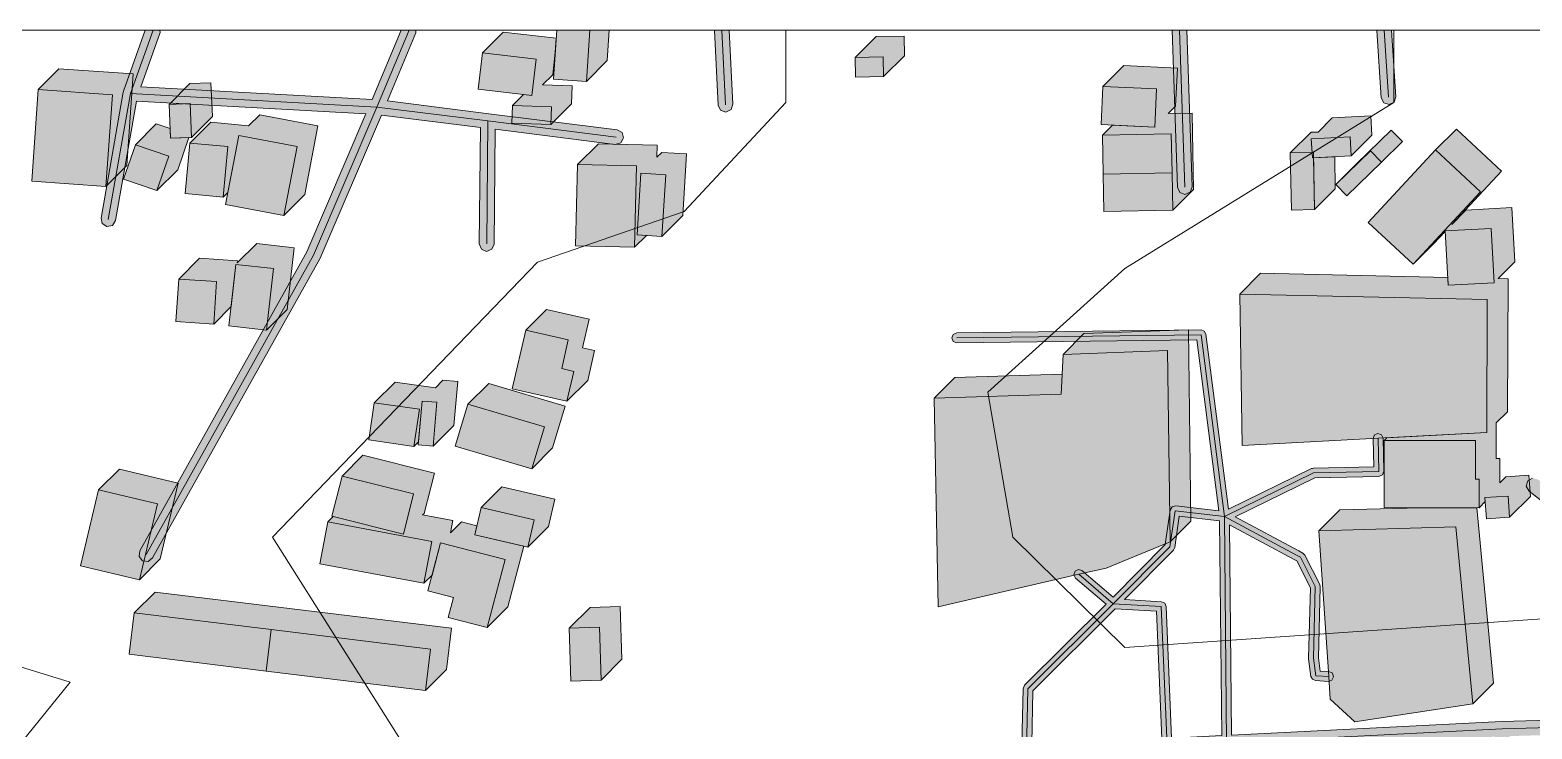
# Model space of a CAD drawing. Header units: metres. Extents: x 0 to 1017, y 0 to 414.
# Drawn here: x 270.7 to 576.8, y 271.2 to 413.8 of the extents above; entities that cross this region are included whole.
import ezdxf

# ---------------------------------------------------------------- set-up
doc = ezdxf.new("R2010")
doc.units = ezdxf.units.M
doc.header["$MEASUREMENT"] = 0
for name, color, linetype, lineweight, true_color in [('TPX_BUILDINGS', 7, 'CONTINUOUS', 0, 0x000000), ('TPX_BUILDINGS_HATCH', 7, 'CONTINUOUS', 0, 0xf0f0f0), ('TPX_BUILDINGS_SHADOWS_HATCH', 7, 'CONTINUOUS', 0, 0x000000), ('TPX_BUILDINGS_SHADOWS_OUTLINES', 7, 'CONTINUOUS', 0, 0x000000), ('TPX_FRAME_PROJECT', 7, 'CONTINUOUS', 0, 0x000000), ('TPX_RELIEF_CONTOUR_LINES', 7, 'CONTINUOUS', 0, 0x969696), ('TPX_ROADS_AXES', 7, 'CONTINUOUS', 0, 0x323232), ('TPX_ROADS_CONTOURS', 7, 'CONTINUOUS', 0, 0x646464), ('TPX_ROADS_HATCH', 7, 'CONTINUOUS', 0, 0xc8c8c8)]:
    doc.layers.add(name, color=color, linetype=linetype, lineweight=lineweight, true_color=true_color)

msp = doc.modelspace()

# ---------------------------------------------------------------- hatches: boundary and pattern name
at = {"layer": 'TPX_BUILDINGS_HATCH'}
for points in [[(378.04, 413.77), (377.38, 403.72), (384.09, 403.28), (384.78, 413.77), (378.04, 413.77)], [(362.87, 409.11), (362, 401.68), (372.97, 400.41), (373.83, 407.83), (362.87, 409.11)], [(444.59, 408.29), (438.87, 408.19), (438.94, 404.19), (444.66, 404.28), (444.59, 408.29)], [(272.33, 401.63), (271.02, 382.95), (286.15, 381.89), (287.46, 400.57), (272.33, 401.63)], [(489.36, 402.28), (488.97, 394.5), (499.91, 393.97), (500.29, 401.75), (489.36, 402.28)], [(303.31, 398.78), (299.02, 398.59), (299.3, 391.69), (303.61, 391.88), (303.31, 398.78)], [(369.03, 398.38), (368.9, 394.75), (376.81, 394.49), (376.94, 398.12), (369.03, 398.38)], [(313.26, 392.25), (310.55, 378.21), (322.42, 375.96), (325.13, 389.99), (313.26, 392.25)], [(503.27, 392.58), (489.25, 392.32), (489.4, 384.35), (503.43, 384.62), (503.27, 392.58)], [(539.72, 392.02), (531.81, 391.61), (532.03, 387.7), (539.93, 388.12), (539.72, 392.02)], [(292.16, 390.37), (289.75, 383.34), (296.56, 381.04), (298.97, 388.07), (292.16, 390.37)], [(303.25, 390.72), (302.27, 380.41), (310.05, 379.67), (311.03, 389.99), (303.25, 390.72)], [(532.24, 388.79), (527.54, 388.7), (527.77, 377.05), (532.45, 377.14), (532.24, 388.79)], [(543.87, 389.13), (536.81, 382.26), (539.08, 379.92), (546.14, 386.79), (543.87, 389.13)], [(557.15, 389.31), (543.38, 374.53), (552.56, 366), (566.32, 380.77), (557.15, 389.31)], [(382.26, 386.33), (381.86, 369.74), (393.86, 369.45), (394.28, 386.04), (382.26, 386.33)], [(395.18, 384.58), (394.4, 372), (399.47, 371.69), (400.24, 384.27), (395.18, 384.58)], [(503.43, 384.62), (489.4, 384.35), (489.55, 376.73), (503.57, 377), (503.43, 384.62)], [(568.46, 373.32), (559.09, 372.8), (559.71, 361.72), (569.08, 362.24), (568.46, 373.32)], [(312.64, 365.98), (311.2, 353.44), (318.86, 352.56), (320.3, 365.1), (312.64, 365.98)], [(300.99, 362.98), (300.4, 354.34), (308.12, 353.81), (308.71, 362.46), (300.99, 362.98)], [(567.68, 358.78), (517.24, 359.91), (517.73, 329.04), (545.43, 330.51), (567.57, 331.69), (567.68, 358.78)], [(371.72, 352.54), (368.98, 340.62), (380.12, 338.07), (381.51, 344.15), (379.05, 344.71), (380.38, 350.55), (371.72, 352.54)], [(480.83, 339.49), (454.92, 338.68), (455.78, 296.14), (484.43, 302.76), (489.99, 304.03), (503.03, 309.35), (502.54, 348.38), (481.23, 347.61), (480.83, 339.49)], [(340.85, 337.74), (339.74, 330.18), (348.92, 328.86), (350.03, 336.43), (340.85, 337.74)], [(350.59, 338.1), (349.79, 329.15), (352.83, 328.89), (353.62, 337.84), (350.59, 338.1)], [(359.93, 337.47), (357.36, 328.92), (372.95, 324.3), (375.51, 332.84), (359.93, 337.47)], [(546.68, 330.06), (546.66, 316.36), (566.01, 316.33), (566.02, 322.16), (565.26, 322.16), (565.28, 330.02), (546.68, 330.06)], [(334.27, 322.81), (332.18, 314.61), (346.77, 310.95), (348.86, 319.15), (334.27, 322.81)], [(284.65, 319.96), (280.97, 304.52), (292.99, 301.66), (296.66, 317.11), (284.65, 319.96)], [(571.93, 318.71), (567.21, 318.4), (567.5, 314.08), (572.22, 314.4), (571.93, 318.71)], [(362.63, 316.38), (361.32, 310.82), (372.12, 308.28), (373.43, 313.85), (362.63, 316.38)], [(331.39, 313.47), (329.75, 304.92), (350.96, 300.93), (352.6, 309.48), (331.39, 313.47)], [(561.25, 312.42), (533.38, 311.66), (535.36, 281.91), (535.66, 277.29), (540.68, 272.67), (564.71, 276.32), (561.25, 312.42)], [(354.37, 309.21), (351.77, 299.41), (356.97, 298.05), (355.88, 293.97), (363.82, 291.89), (367.5, 305.75), (354.37, 309.21)], [(291.93, 294.91), (290.89, 286.46), (318.83, 283.03), (319.86, 291.48), (291.93, 294.91)], [(319.86, 291.48), (318.83, 283.03), (351.28, 279.07), (352.32, 287.52), (319.86, 291.48)], [(386.73, 291.95), (380.58, 291.75), (380.92, 280.98), (387.08, 281.17), (386.73, 291.95)]]:
    msp.add_hatch(color=256, dxfattribs=at).paths.add_polyline_path(points)
at = {"layer": 'TPX_BUILDINGS_SHADOWS_HATCH'}
for points in [[(367.12, 413.35), (362.87, 409.11), (373.83, 407.83), (372.97, 400.41), (371.26, 400.61), (369.03, 398.38), (376.94, 398.12), (376.81, 394.49), (381.05, 398.73), (381.18, 402.36), (375.12, 402.56), (377.21, 404.66), (377.74, 409.28), (377.93, 412.09), (367.12, 413.35)], [(384.78, 413.77), (384.09, 403.28), (388.33, 407.53), (388.74, 413.77), (384.78, 413.77)], [(443.12, 412.43), (438.87, 408.19), (444.59, 408.29), (444.66, 404.28), (448.9, 408.53), (448.83, 412.53), (443.12, 412.43)], [(276.57, 405.87), (272.33, 401.63), (287.46, 400.57), (286.15, 381.89), (290.39, 386.14), (291.7, 404.81), (276.57, 405.87)], [(491.32, 394.39), (489.25, 392.32), (503.27, 392.58), (503.43, 384.62), (503.57, 377), (507.81, 381.24), (507.68, 388.86), (507.52, 396.83), (502.67, 396.73), (504.15, 398.21), (504.54, 405.99), (493.6, 406.53), (489.36, 402.28), (500.29, 401.75), (499.91, 393.97), (491.32, 394.39)], [(303.26, 402.84), (299.02, 398.59), (303.31, 398.78), (303.61, 391.88), (307.85, 396.12), (307.55, 403.02), (303.26, 402.84)], [(307.5, 394.97), (303.25, 390.72), (311.03, 389.99), (310.05, 379.67), (311.02, 380.64), (313.26, 392.25), (325.13, 389.99), (322.42, 375.96), (326.66, 380.2), (329.37, 394.23), (317.5, 396.49), (315.24, 394.23), (307.5, 394.97)], [(531.78, 392.94), (527.54, 388.7), (531.97, 388.78), (531.81, 391.61), (539.72, 392.02), (539.93, 388.12), (544.17, 392.36), (543.96, 396.27), (536.06, 395.85), (533.18, 392.97), (531.78, 392.94)], [(296.4, 394.62), (292.16, 390.37), (298.97, 388.07), (296.56, 381.04), (300.8, 385.29), (303.06, 391.85), (299.3, 391.69), (299.22, 393.67), (296.4, 394.62)], [(521.48, 364.16), (517.24, 359.91), (567.68, 358.78), (567.57, 331.69), (547.23, 330.61), (546.68, 330.06), (565.28, 330.02), (565.26, 322.16), (566.02, 322.16), (566.01, 316.33), (567.26, 317.59), (567.21, 318.4), (571.93, 318.71), (572.22, 314.4), (576.46, 318.64), (576.17, 322.96), (571.45, 322.64), (570.25, 321.44), (570.26, 326.4), (569.5, 326.4), (569.52, 333.63), (571.81, 335.93), (571.92, 363.02), (569.91, 363.07), (573.32, 366.48), (572.7, 377.57), (563.34, 377.04), (560.43, 374.13), (570.57, 385.01), (561.39, 393.56), (557.15, 389.31), (566.32, 380.77), (552.56, 366), (556.8, 370.24), (559.1, 372.71), (559.09, 372.8), (568.46, 373.32), (569.08, 362.24), (559.71, 361.72), (559.62, 363.3), (521.48, 364.16)], [(541.05, 386.5), (536.81, 382.26), (543.87, 389.13), (546.14, 386.79), (550.38, 391.03), (548.11, 393.37), (541.05, 386.5)], [(386.51, 390.58), (382.26, 386.33), (394.28, 386.04), (393.86, 369.45), (396.3, 371.88), (394.4, 372), (395.18, 384.58), (400.24, 384.27), (399.47, 371.69), (403.71, 375.93), (404.48, 388.51), (399.42, 388.82), (398.46, 387.87), (398.52, 390.28), (386.51, 390.58)], [(536.58, 387.94), (532.26, 387.71), (532.45, 377.14), (536.7, 381.38), (536.58, 387.94)], [(305.23, 367.23), (300.99, 362.98), (308.71, 362.46), (308.12, 353.81), (311.65, 357.35), (312.64, 365.98), (320.3, 365.1), (318.86, 352.56), (323.11, 356.8), (324.54, 369.34), (316.88, 370.22), (312.92, 366.26), (312.95, 366.7), (305.23, 367.23)], [(375.97, 356.79), (371.72, 352.54), (380.38, 350.55), (379.05, 344.71), (381.51, 344.15), (380.12, 338.07), (384.36, 342.31), (385.75, 348.4), (383.29, 348.96), (384.63, 354.8), (375.97, 356.79)], [(485.47, 351.85), (481.23, 347.61), (502.54, 348.38), (503.03, 309.35), (507.27, 313.59), (506.79, 352.62), (485.47, 351.85)], [(459.16, 342.92), (454.92, 338.68), (480.83, 339.49), (481.03, 343.6), (459.16, 342.92)], [(345.09, 341.98), (340.85, 337.74), (350.03, 336.43), (348.92, 328.86), (349.85, 329.79), (350.59, 338.1), (353.62, 337.84), (352.83, 328.89), (357.07, 333.13), (357.86, 342.09), (354.83, 342.34), (353.29, 340.81), (345.09, 341.98)], [(364.17, 341.71), (359.93, 337.47), (375.51, 332.84), (372.95, 324.3), (377.19, 328.54), (379.76, 337.08), (364.17, 341.71)], [(332.46, 314.54), (331.39, 313.47), (352.6, 309.48), (350.96, 300.93), (352.61, 302.58), (354.37, 309.21), (367.5, 305.75), (363.82, 291.89), (368.06, 296.13), (371.34, 308.47), (361.32, 310.82), (361.75, 312.62), (358.61, 313.45), (356.35, 311.19), (356.84, 313.73), (350.7, 314.88), (351.01, 315.19), (353.1, 323.39), (338.52, 327.05), (334.27, 322.81), (348.86, 319.15), (346.77, 310.95), (332.46, 314.54)], [(288.89, 324.2), (284.65, 319.96), (296.66, 317.11), (292.99, 301.66), (297.23, 305.9), (300.9, 321.35), (288.89, 324.2)], [(366.87, 320.63), (362.63, 316.38), (373.43, 313.85), (372.12, 308.28), (376.36, 312.52), (377.67, 318.1), (366.87, 320.63)], [(537.63, 315.9), (533.38, 311.66), (561.25, 312.42), (564.71, 276.32), (568.95, 280.56), (565.52, 316.33), (554.05, 316.35), (537.63, 315.9)], [(296.17, 299.15), (291.93, 294.91), (319.86, 291.48), (352.32, 287.52), (351.28, 279.07), (355.53, 283.31), (356.57, 291.76), (324.1, 295.72), (296.17, 299.15)], [(384.82, 295.99), (380.58, 291.75), (386.73, 291.95), (387.08, 281.17), (391.32, 285.42), (390.98, 296.19), (384.82, 295.99)]]:
    msp.add_hatch(color=256, dxfattribs=at).paths.add_polyline_path(points)
at = {"layer": 'TPX_ROADS_HATCH'}
h = msp.add_hatch(color=256, dxfattribs=at)
h.paths.add_polyline_path([(0, 283.28), (0, 262.5), (47.21, 250.05), (48.35, 250.21), (49.04, 251.12), (48.89, 252.26), (47.97, 252.96), (1.47, 265.22), (1.83, 265.27), (3.4, 267.44), (12.81, 306.68), (28.25, 371.88), (77.99, 361.31), (78.03, 361.31), (117.06, 354.19), (120, 333.17), (120.43, 332.31), (123.96, 328.83), (124.66, 328.45), (141.12, 324.48), (141.18, 324.47), (167.02, 319.39), (167.1, 319.38), (187.65, 316.59), (187.75, 316.61), (187.83, 316.57), (214.07, 316.17), (221.92, 306.98), (261.5, 260.74), (256.26, 237.75), (256.23, 237.44), (255.02, 163.17), (245.63, 164.21), (247.83, 167.08), (247.91, 167.19), (249.94, 170.41), (250.09, 170.72), (251.82, 175.68), (251.9, 176.05), (252.44, 182.76), (252.44, 182.84), (252.68, 191.29), (252.68, 191.42), (251.37, 213.55), (250.86, 214.58), (249.78, 214.96), (248.75, 214.46), (248.37, 213.37), (249.68, 191.31), (249.44, 182.96), (248.92, 176.48), (247.32, 171.87), (245.41, 168.85), (241.64, 163.92), (241.33, 162.93), (241.73, 161.98), (242.66, 161.52), (254.97, 160.15), (253.23, 53.08), (236.38, 0.46), (236.42, 0), (239.38, 0), (256.15, 52.37), (256.22, 52.8), (257.99, 161.47), (259.22, 237.24), (263.93, 257.9), (266.71, 254.65), (267.93, 254.13), (272.3, 254.36), (286.44, 229.38), (282.75, 211.11), (282.74, 210.99), (280.92, 185.57), (277.92, 143.39), (275.41, 111.47), (275.65, 110.75), (276.33, 110.4), (277.06, 110.64), (277.4, 111.32), (279.91, 143.25), (282.92, 185.43), (284.73, 210.78), (288.26, 228.28), (341.22, 212.7), (340.75, 121.12), (341.18, 120.06), (342.24, 119.62), (343.3, 120.05), (343.75, 121.11), (344.22, 211.82), (355.61, 208.46), (358.6, 193.22), (361.35, 179.2), (361.9, 142.14), (362.2, 141.44), (362.91, 141.16), (363.61, 141.46), (363.9, 142.17), (363.35, 179.32), (363.33, 179.5), (360.79, 192.47), (410.63, 194.54), (410.6, 189.38), (410.7, 189.13), (410.74, 188.87), (415.41, 180.89), (415.81, 180.5), (416.36, 180.4), (423.98, 181.11), (426.53, 137.74), (426.85, 137.07), (427.54, 136.8), (452.42, 137.02), (454.72, 126.8), (455.16, 126.17), (455.92, 126.04), (456.54, 126.48), (456.67, 127.24), (454.46, 137.09), (475.88, 138.15), (476.16, 132.2), (478.11, 90.46), (480.08, 48.48), (472.5, 48.19), (472.5, 48.21), (471.44, 48.65), (470.38, 48.22), (470.33, 48.11), (436.21, 46.78), (435.51, 46.46), (435.25, 45.75), (435.57, 45.05), (436.29, 44.79), (469.93, 46.09), (469.8, 0), (469.8, 0), (472.8, 0), (472.93, 46.21), (481.18, 46.53), (518.72, 48.61), (518.88, 46.65), (519.24, 45.97), (519.97, 45.74), (520.64, 46.09), (520.88, 46.82), (520.72, 48.72), (561.65, 51), (561.7, 42.78), (561.7, 42.7), (564.18, 3.49), (502.98, 1.5), (501.94, 1.03), (501.55, 0), (549.24, 0), (565.82, 0.54), (566.88, 1.03), (567.27, 2.13), (564.7, 42.84), (564.2, 120.7), (567.78, 133.45), (575.73, 161.74), (575.79, 162.2), (575.56, 169.14), (574.58, 198.72), (572.25, 269.76), (619.65, 271.14), (619.69, 271.14), (689.15, 275.34), (729.39, 240.84), (734.04, 212.91), (738.31, 187.22), (732.8, 171.7), (723.83, 146.36), (723.75, 145.98), (720.51, 107.42), (720.55, 106.93), (729.24, 71.75), (648.25, 23.46), (636.95, 17.24), (624.07, 10.13), (622.05, 17.29), (622.02, 17.38), (601.23, 77.58), (600.47, 78.44), (599.32, 78.51), (598.46, 77.75), (598.39, 76.6), (619.17, 16.44), (621.37, 8.64), (617.96, 6.76), (604.73, 1.63), (603.76, 0.71), (603.74, 0), (610.2, 0), (619.33, 3.54), (619.55, 3.64), (624.06, 6.12), (637.14, 13.34), (642.59, 0), (645.59, 0), (645.6, 0.57), (639.79, 14.8), (649.96, 20.41), (650.01, 20.44), (731.82, 69.21), (810.12, 101.77), (852.03, 111.95), (884.74, 116.25), (942.42, 115.09), (942.64, 115.1), (1001.61, 121.55), (1001.84, 121.59), (1017.49, 125.53), (1017.49, 128.97), (1017.06, 129.03), (1001.11, 125.01), (942.37, 118.59), (884.68, 119.75), (884.41, 119.74), (851.48, 115.41), (851.29, 115.38), (810.44, 105.45), (788, 167.82), (784.95, 188.61), (782.47, 209.56), (782.44, 209.73), (780.63, 217.29), (780.23, 218), (779.05, 219.17), (777.83, 219.59), (771.96, 218.97), (756.72, 217.12), (736.76, 214.81), (732.26, 241.87), (731.76, 242.76), (692.34, 276.56), (773.6, 318.39), (802.46, 333.23), (892.47, 375.43), (915.12, 261.43), (915.81, 246.4), (916.29, 245.36), (917.37, 244.97), (918.41, 245.45), (918.8, 246.53), (918.11, 261.67), (918.09, 261.9), (895.27, 376.74), (909.73, 383.52), (909.98, 383.67), (949.59, 412.56), (950.19, 413.54), (950.14, 413.77), (946.16, 413.77), (908.32, 386.18), (894.92, 379.89), (892.6, 413.77), (889.64, 413.77), (889.6, 413.67), (892, 378.52), (801.16, 335.94), (801.11, 335.91), (773.96, 321.94), (773.57, 323.71), (773.38, 324.18), (770.97, 328.05), (770.07, 328.71), (766.78, 329.54), (766.07, 329.55), (760.41, 328.2), (760.21, 328.14), (742.73, 321.29), (742.63, 321.24), (729.14, 314.74), (720.5, 311.66), (716.16, 311.04), (706.16, 311.05), (706.11, 311.05), (676.15, 310), (646.47, 308.69), (619.62, 308.24), (605.41, 308.84), (596.22, 310), (584.6, 317.01), (578.03, 322.09), (576.92, 322.39), (575.92, 321.82), (575.62, 320.72), (576.19, 319.72), (582.83, 314.58), (582.97, 314.49), (594.95, 307.26), (595.53, 307.06), (605.1, 305.86), (605.22, 305.85), (619.54, 305.24), (619.62, 305.24), (646.54, 305.69), (646.58, 305.7), (676.26, 307.01), (706.19, 308.05), (716.26, 308.04), (716.48, 308.05), (721.07, 308.71), (721.36, 308.79), (730.22, 311.94), (730.37, 312), (743.88, 318.52), (761.21, 325.31), (766.4, 326.54), (768.74, 325.95), (770.7, 322.81), (771.2, 320.52), (689.26, 278.35), (619.53, 274.13), (570.65, 272.71), (570.62, 272.71), (515.55, 269.98), (515.14, 312.87), (528.32, 305.78), (528.85, 305.5), (531.62, 300.02), (531.26, 285.67), (531.27, 285.51), (531.74, 281.95), (532.05, 281.35), (532.67, 281.09), (535.29, 280.91), (536.02, 281.16), (536.36, 281.85), (536.11, 282.57), (535.42, 282.91), (533.62, 283.03), (533.26, 285.7), (533.63, 300.22), (533.52, 300.7), (530.49, 306.68), (530.08, 307.1), (529.27, 307.54), (516.31, 314.51), (532.53, 322.44), (545.61, 322.71), (546.32, 323.02), (546.59, 323.73), (546.43, 330.54), (546.12, 331.24), (545.4, 331.51), (544.7, 331.2), (544.43, 330.49), (544.57, 324.69), (532.27, 324.44), (532.07, 324.35), (531.85, 324.33), (514.94, 316.07), (510.35, 351.74), (510.01, 352.37), (509.34, 352.61), (459.54, 351.99), (458.83, 351.69), (458.55, 350.98), (458.85, 350.27), (459.56, 349.99), (508.48, 350.6), (512.97, 315.7), (504.18, 316.7), (503.46, 316.5), (503.08, 315.85), (502.05, 308.86), (491.4, 298.09), (485.08, 303.52), (484.35, 303.76), (483.67, 303.41), (483.43, 302.68), (483.78, 302), (489.98, 296.67), (473.36, 280.12), (473.06, 279.43), (472.83, 268.17), (422.06, 265.81), (422.04, 265.8), (380.52, 263.26), (353.56, 261.79), (352.41, 261.73), (273.55, 257.44), (270.13, 265.33), (269.89, 265.71), (265.56, 270.74), (229.55, 312.52), (202.4, 344.03), (201.89, 344.41), (187.92, 350.91), (187.61, 351.01), (31.09, 384.8), (37.24, 413.03), (37.1, 413.77), (30.23, 413.77), (23.93, 384.81), (21.76, 374.84), (6, 308.29), (0, 283.28)])
h.paths.add_polyline_path([(28.91, 374.8), (30.45, 381.87), (186.81, 348.12), (200.34, 341.83), (226.17, 311.85), (223.33, 309.95), (215.91, 318.64), (198.07, 339.48), (197.53, 339.88), (186.95, 344.47), (186.62, 344.57), (118.67, 356.95), (78.59, 364.25), (28.91, 374.8)], flags=16)
h.paths.add_polyline_path([(120.17, 353.63), (185.91, 341.65), (196.02, 337.26), (211.46, 319.21), (187.97, 319.57), (167.55, 322.34), (141.79, 327.4), (125.77, 331.26), (122.9, 334.09), (120.17, 353.63)], flags=16)
h.paths.add_polyline_path([(225.3, 307.65), (228.15, 309.56), (262.84, 269.3), (262.13, 264.61), (225.3, 307.65)], flags=16)
h.paths.add_polyline_path([(264.71, 261.6), (265.42, 266.3), (267.47, 263.92), (270.35, 257.27), (268.51, 257.17), (264.71, 261.6)], flags=16)
h.paths.add_polyline_path([(274.53, 254.49), (351.05, 258.65), (351.09, 257.72), (351.23, 252.36), (351.15, 251.31), (350.08, 250.64), (346.71, 249.71), (342.38, 249.82), (342.32, 249.82), (314.46, 249.38), (297.75, 249.1), (296.7, 248.65), (296.27, 247.58), (296.73, 246.53), (297.8, 246.1), (313.01, 246.35), (313.23, 232.69), (313.69, 231.63), (314.75, 231.21), (315.81, 231.67), (316.23, 232.74), (316.01, 246.4), (340.94, 246.8), (341.12, 244.26), (319.32, 243.99), (318.26, 243.54), (317.83, 242.47), (318.29, 241.41), (319.35, 240.99), (341.29, 241.27), (341.38, 239.16), (319.51, 238.61), (318.46, 238.15), (318.05, 237.08), (318.51, 236.03), (319.58, 235.61), (341.53, 236.16), (342.01, 227.56), (342.51, 226.52), (343.59, 226.14), (344.62, 226.64), (345, 227.73), (344.53, 236.27), (361.24, 237.05), (362.28, 237.53), (362.67, 238.61), (362.18, 239.65), (361.1, 240.04), (344.38, 239.26), (344.29, 241.35), (361.84, 242.06), (362.88, 242.54), (363.28, 243.62), (362.8, 244.66), (361.72, 245.06), (344.12, 244.34), (343.95, 246.78), (346.86, 246.71), (347.29, 246.76), (351.09, 247.81), (351.48, 247.98), (353.01, 248.93), (364.91, 248.62), (365.99, 249.03), (366.45, 250.08), (366.04, 251.15), (364.99, 251.62), (354.2, 251.9), (354.22, 252.23), (354.23, 252.37), (354.09, 257.81), (354.05, 258.81), (379.53, 260.2), (378.41, 237.73), (378.57, 237.14), (386.63, 224.6), (387.16, 224.19), (403.2, 218.86), (403.67, 218.82), (410.96, 219.96), (410.64, 196.54), (360.4, 194.45), (357.45, 209.44), (357.21, 209.92), (356.75, 210.21), (343.94, 213.98), (343.79, 214.35), (342.73, 214.8), (342.08, 214.53), (288.16, 230.39), (274.53, 254.49)], flags=16)
h.paths.add_polyline_path([(380.43, 237.95), (381.36, 256.68), (386.14, 246.59), (386.69, 245.97), (387.49, 245.73), (402.99, 245.67), (403.41, 245.73), (419.3, 250.32), (420.34, 251.39), (422.11, 258.23), (424.76, 241.97), (424.45, 241.58), (424.59, 240.44), (425.06, 240.07), (426.37, 232.04), (411.6, 222.08), (403.6, 220.84), (388.12, 225.98), (380.43, 237.95)], flags=16)
h.paths.add_polyline_path([(382.92, 260.4), (420.16, 262.68), (417.65, 252.97), (402.79, 248.67), (388.44, 248.73), (382.92, 260.4)], flags=16)
h.paths.add_polyline_path([(412.61, 189.64), (412.63, 195.57), (412.97, 220.59), (428.02, 230.74), (428.37, 231.17), (428.44, 231.73), (427.08, 240.12), (431.6, 242.64), (432.84, 243.33), (446.01, 246.82), (456.41, 247.61), (473.26, 247.18), (474.46, 196.63), (474.75, 184.54), (442.76, 184.88), (442.65, 184.87), (424.82, 183.2), (416.81, 182.45), (412.61, 189.64)], flags=16)
h.paths.add_polyline_path([(423.38, 262.86), (472.84, 265.16), (473.19, 250.18), (456.41, 250.61), (456.26, 250.6), (445.65, 249.8), (445.38, 249.76), (431.89, 246.19), (431.54, 246.05), (430.13, 245.26), (426.57, 243.27), (423.38, 262.86)], flags=16)
h.paths.add_polyline_path([(425.97, 181.3), (441.64, 182.77), (441.09, 176.85), (441.32, 176.12), (442, 175.76), (442.73, 175.99), (443.09, 176.67), (443.66, 182.87), (474.8, 182.54), (475.2, 165.44), (475.81, 140.15), (453.19, 139.03), (428.47, 138.81), (425.97, 181.3)], flags=16)
h.paths.add_polyline_path([(474.84, 268.25), (475.05, 278.99), (491.84, 295.7), (500.26, 295.23), (501.35, 269.29), (474.84, 268.25)], flags=16)
h.paths.add_polyline_path([(474.84, 265.25), (501.41, 266.29), (501.38, 241.78), (501.67, 241.08), (502.38, 240.78), (503.09, 241.07), (503.38, 241.78), (503.41, 266.37), (513.62, 266.88), (514.34, 247.63), (514.45, 247.22), (519.34, 237.33), (510.34, 230.07), (509.97, 229.4), (510.19, 228.66), (510.86, 228.3), (511.6, 228.51), (520.59, 235.77), (530.58, 227.74), (530.6, 227.72), (537.87, 222.16), (547.86, 210.31), (548.89, 198.65), (476.44, 197.67), (475.25, 247.57), (475.26, 247.57), (475.73, 248.62), (475.31, 249.69), (475.2, 249.74), (474.84, 265.25)], flags=16)
h.paths.add_polyline_path([(476.48, 195.67), (550, 196.66), (550.03, 196.66), (571.61, 197.61), (572.53, 170.03), (530.29, 168.2), (519.62, 167.79), (477.17, 166.49), (476.78, 183.55), (476.48, 195.67)], flags=16)
h.paths.add_polyline_path([(477.22, 164.49), (519.68, 165.8), (530.37, 166.2), (572.59, 168.03), (572.78, 162.33), (565.06, 134.83), (478.11, 133.26), (477.83, 139.24), (477.22, 164.49)], flags=16)
h.paths.add_polyline_path([(478.2, 131.26), (513.57, 131.9), (514.01, 106.5), (514.32, 105.79), (515.03, 105.51), (515.73, 105.82), (516.01, 106.53), (515.57, 131.94), (564.49, 132.82), (561.25, 121.31), (561.2, 120.9), (561.37, 93.33), (542.61, 92.91), (542.03, 94.8), (541.54, 95.39), (540.78, 95.46), (540.19, 94.97), (540.12, 94.21), (540.53, 92.87), (519.33, 92.4), (513.95, 92.28), (513.91, 92.62), (513.54, 93.29), (512.8, 93.5), (512.13, 93.13), (511.92, 92.39), (511.94, 92.23), (480.06, 91.53), (478.2, 131.26)], flags=16)
h.paths.add_polyline_path([(480.16, 89.53), (513.08, 90.26), (518.33, 90.37), (518.14, 82.11), (518.41, 81.4), (519.11, 81.09), (519.83, 81.37), (520.14, 82.07), (520.33, 90.42), (541.9, 90.9), (561.39, 91.33), (561.64, 53), (519.58, 50.66), (482.08, 48.58), (480.16, 89.53)], flags=16)
h.paths.add_polyline_path([(493.72, 297.59), (503.7, 307.69), (503.98, 308.24), (504.91, 314.6), (513.13, 313.66), (513.55, 269.88), (503.34, 269.37), (502.22, 296.22), (501.93, 296.88), (501.28, 297.17), (493.72, 297.59)], flags=16)
h.paths.add_polyline_path([(515.62, 266.97), (569.25, 269.64), (571.55, 199.61), (550.9, 198.7), (549.83, 210.81), (549.59, 211.36), (539.32, 223.53), (539.17, 223.68), (531.83, 229.3), (521.39, 237.7), (516.33, 247.91), (515.62, 266.97)], flags=16)
h.paths.add_polyline_path([(723.52, 107.41), (726.72, 145.54), (735.22, 169.55), (772.28, 164.71), (772.6, 164.71), (785.51, 165.86), (807.59, 104.51), (732.01, 73.07), (723.52, 107.41)], flags=16)
h.paths.add_polyline_path([(736.25, 172.44), (741.27, 186.58), (741.33, 187.33), (737.26, 211.85), (757.07, 214.14), (772.31, 215.99), (777.44, 216.53), (777.81, 216.17), (779.5, 209.12), (781.98, 188.23), (781.98, 188.19), (784.82, 168.81), (772.5, 167.71), (736.25, 172.44)], flags=16)
for points in [[(289.67, 401.08), (285.15, 375.42), (285.4, 374.3), (286.37, 373.68), (287.49, 373.93), (288.1, 374.9), (292.4, 399.25), (339.14, 396.69), (327.11, 368.51), (293.03, 307.56), (292.9, 306.42), (293.61, 305.52), (294.75, 305.38), (295.65, 306.09), (329.77, 367.12), (329.84, 367.26), (342.3, 396.44), (362.46, 393.9), (362.25, 370.14), (362.68, 369.08), (363.74, 368.63), (364.8, 369.06), (365.25, 370.11), (365.45, 393.52), (389.97, 390.45), (391.07, 390.75), (391.64, 391.75), (391.34, 392.86), (390.34, 393.43), (364.16, 396.71), (343.51, 399.31), (349.32, 413.19), (349.32, 413.77), (346.31, 413.77), (340.39, 399.63), (293.24, 402.21), (297.19, 413.27), (297.16, 413.77), (294.18, 413.77), (289.74, 401.33), (289.75, 401.2), (289.67, 401.08)], [(410.22, 413.77), (410.2, 413.7), (410.94, 398.47), (411.43, 397.43), (412.51, 397.05), (413.55, 397.54), (413.93, 398.62), (413.2, 413.77), (410.22, 413.77)], [(503.5, 413.77), (503.48, 413.72), (504.52, 381.7), (505, 380.65), (506.07, 380.25), (507.12, 380.72), (507.52, 381.8), (506.48, 413.77), (503.5, 413.77)], [(545.21, 413.77), (545.18, 413.68), (546.06, 399.97), (546.57, 398.93), (547.65, 398.56), (548.68, 399.07), (549.05, 400.16), (548.18, 413.77), (545.21, 413.77)]]:
    msp.add_hatch(color=256, dxfattribs=at).paths.add_polyline_path(points)

# ---------------------------------------------------------------- linework, layer by layer
at = {"layer": 'TPX_BUILDINGS', "elevation": 0.04}
for points in [[(378.04, 413.77), (377.38, 403.72), (384.09, 403.28), (384.78, 413.77)], [(362.87, 409.11), (362, 401.68), (372.97, 400.41), (373.83, 407.83)], [(444.59, 408.29), (438.87, 408.19), (438.94, 404.19), (444.66, 404.28)], [(272.33, 401.63), (271.02, 382.95), (286.15, 381.89), (287.46, 400.57)], [(489.36, 402.28), (488.97, 394.5), (499.91, 393.97), (500.29, 401.75)], [(303.31, 398.78), (299.02, 398.59), (299.3, 391.69), (303.61, 391.88)], [(369.03, 398.38), (368.9, 394.75), (376.81, 394.49), (376.94, 398.12)], [(313.26, 392.25), (310.55, 378.21), (322.42, 375.96), (325.13, 389.99)], [(503.27, 392.58), (489.25, 392.32), (489.4, 384.35), (503.43, 384.62)], [(539.72, 392.02), (531.81, 391.61), (532.03, 387.7), (539.93, 388.12)], [(292.16, 390.37), (289.75, 383.34), (296.56, 381.04), (298.97, 388.07)], [(303.25, 390.72), (302.27, 380.41), (310.05, 379.67), (311.03, 389.99)], [(532.24, 388.79), (527.54, 388.7), (527.77, 377.05), (532.45, 377.14)], [(543.87, 389.13), (536.81, 382.26), (539.08, 379.92), (546.14, 386.79)], [(557.15, 389.31), (543.38, 374.53), (552.56, 366), (566.32, 380.77)], [(382.26, 386.33), (381.86, 369.74), (393.86, 369.45), (394.28, 386.04)], [(395.18, 384.58), (394.4, 372), (399.47, 371.69), (400.24, 384.27)], [(503.43, 384.62), (489.4, 384.35), (489.55, 376.73), (503.57, 377)], [(568.46, 373.32), (559.09, 372.8), (559.71, 361.72), (569.08, 362.24)], [(312.64, 365.98), (311.2, 353.44), (318.86, 352.56), (320.3, 365.1)], [(300.99, 362.98), (300.4, 354.34), (308.12, 353.81), (308.71, 362.46)], [(567.68, 358.78), (517.24, 359.91), (517.73, 329.04), (545.43, 330.51), (567.57, 331.69)], [(371.72, 352.54), (368.98, 340.62), (380.12, 338.07), (381.51, 344.15), (379.05, 344.71), (380.38, 350.55)], [(480.83, 339.49), (454.92, 338.68), (455.78, 296.14), (484.43, 302.76), (489.99, 304.03), (503.03, 309.35), (502.54, 348.38), (481.23, 347.61)], [(340.85, 337.74), (339.74, 330.18), (348.92, 328.86), (350.03, 336.43)], [(350.59, 338.1), (349.79, 329.15), (352.83, 328.89), (353.62, 337.84)], [(359.93, 337.47), (357.36, 328.92), (372.95, 324.3), (375.51, 332.84)], [(546.68, 330.06), (546.66, 316.36), (566.01, 316.33), (566.02, 322.16), (565.26, 322.16), (565.28, 330.02)], [(334.27, 322.81), (332.18, 314.61), (346.77, 310.95), (348.86, 319.15)], [(284.65, 319.96), (280.97, 304.52), (292.99, 301.66), (296.66, 317.11)], [(571.93, 318.71), (567.21, 318.4), (567.5, 314.08), (572.22, 314.4)], [(362.63, 316.38), (361.32, 310.82), (372.12, 308.28), (373.43, 313.85)], [(331.39, 313.47), (329.75, 304.92), (350.96, 300.93), (352.6, 309.48)], [(561.25, 312.42), (533.38, 311.66), (535.36, 281.91), (535.66, 277.29), (540.68, 272.67), (564.71, 276.32)], [(354.37, 309.21), (351.77, 299.41), (356.97, 298.05), (355.88, 293.97), (363.82, 291.89), (367.5, 305.75)], [(291.93, 294.91), (290.89, 286.46), (318.83, 283.03), (319.86, 291.48)], [(319.86, 291.48), (318.83, 283.03), (351.28, 279.07), (352.32, 287.52)], [(386.73, 291.95), (380.58, 291.75), (380.92, 280.98), (387.08, 281.17)]]:
    msp.add_lwpolyline(points, close=True, dxfattribs=at)
at = {"layer": 'TPX_BUILDINGS_SHADOWS_OUTLINES', "elevation": 0.04}
for points in [[(367.12, 413.35), (362.87, 409.11), (373.83, 407.83), (372.97, 400.41), (371.26, 400.61), (369.03, 398.38), (376.94, 398.12), (376.81, 394.49), (381.05, 398.73), (381.18, 402.36), (375.12, 402.56), (377.21, 404.66), (377.74, 409.28), (377.93, 412.09)], [(384.78, 413.77), (384.09, 403.28), (388.33, 407.53), (388.74, 413.77)], [(443.12, 412.43), (438.87, 408.19), (444.59, 408.29), (444.66, 404.28), (448.9, 408.53), (448.83, 412.53)], [(276.57, 405.87), (272.33, 401.63), (287.46, 400.57), (286.15, 381.89), (290.39, 386.14), (291.7, 404.81)], [(491.32, 394.39), (489.25, 392.32), (503.27, 392.58), (503.43, 384.62), (503.57, 377), (507.81, 381.24), (507.68, 388.86), (507.52, 396.83), (502.67, 396.73), (504.15, 398.21), (504.54, 405.99), (493.6, 406.53), (489.36, 402.28), (500.29, 401.75), (499.91, 393.97)], [(303.26, 402.84), (299.02, 398.59), (303.31, 398.78), (303.61, 391.88), (307.85, 396.12), (307.55, 403.02)], [(307.5, 394.97), (303.25, 390.72), (311.03, 389.99), (310.05, 379.67), (311.02, 380.64), (313.26, 392.25), (325.13, 389.99), (322.42, 375.96), (326.66, 380.2), (329.37, 394.23), (317.5, 396.49), (315.24, 394.23)], [(531.78, 392.94), (527.54, 388.7), (531.97, 388.78), (531.81, 391.61), (539.72, 392.02), (539.93, 388.12), (544.17, 392.36), (543.96, 396.27), (536.06, 395.85), (533.18, 392.97)], [(296.4, 394.62), (292.16, 390.37), (298.97, 388.07), (296.56, 381.04), (300.8, 385.29), (303.06, 391.85), (299.3, 391.69), (299.22, 393.67)], [(521.48, 364.16), (517.24, 359.91), (567.68, 358.78), (567.57, 331.69), (547.23, 330.61), (546.68, 330.06), (565.28, 330.02), (565.26, 322.16), (566.02, 322.16), (566.01, 316.33), (567.26, 317.59), (567.21, 318.4), (571.93, 318.71), (572.22, 314.4), (576.46, 318.64), (576.17, 322.96), (571.45, 322.64), (570.25, 321.44), (570.26, 326.4), (569.5, 326.4), (569.52, 333.63), (571.81, 335.93), (571.92, 363.02), (569.91, 363.07), (573.32, 366.48), (572.7, 377.57), (563.34, 377.04), (560.43, 374.13), (570.57, 385.01), (561.39, 393.56), (557.15, 389.31), (566.32, 380.77), (552.56, 366), (556.8, 370.24), (559.1, 372.71), (559.09, 372.8), (568.46, 373.32), (569.08, 362.24), (559.71, 361.72), (559.62, 363.3)], [(541.05, 386.5), (536.81, 382.26), (543.87, 389.13), (546.14, 386.79), (550.38, 391.03), (548.11, 393.37)], [(386.51, 390.58), (382.26, 386.33), (394.28, 386.04), (393.86, 369.45), (396.3, 371.88), (394.4, 372), (395.18, 384.58), (400.24, 384.27), (399.47, 371.69), (403.71, 375.93), (404.48, 388.51), (399.42, 388.82), (398.46, 387.87), (398.52, 390.28)], [(536.58, 387.94), (532.26, 387.71), (532.45, 377.14), (536.7, 381.38)], [(305.23, 367.23), (300.99, 362.98), (308.71, 362.46), (308.12, 353.81), (311.65, 357.35), (312.64, 365.98), (320.3, 365.1), (318.86, 352.56), (323.11, 356.8), (324.54, 369.34), (316.88, 370.22), (312.92, 366.26), (312.95, 366.7)], [(375.97, 356.79), (371.72, 352.54), (380.38, 350.55), (379.05, 344.71), (381.51, 344.15), (380.12, 338.07), (384.36, 342.31), (385.75, 348.4), (383.29, 348.96), (384.63, 354.8)], [(485.47, 351.85), (481.23, 347.61), (502.54, 348.38), (503.03, 309.35), (507.27, 313.59), (506.79, 352.62)], [(459.16, 342.92), (454.92, 338.68), (480.83, 339.49), (481.03, 343.6)], [(345.09, 341.98), (340.85, 337.74), (350.03, 336.43), (348.92, 328.86), (349.85, 329.79), (350.59, 338.1), (353.62, 337.84), (352.83, 328.89), (357.07, 333.13), (357.86, 342.09), (354.83, 342.34), (353.29, 340.81)], [(364.17, 341.71), (359.93, 337.47), (375.51, 332.84), (372.95, 324.3), (377.19, 328.54), (379.76, 337.08)], [(332.46, 314.54), (331.39, 313.47), (352.6, 309.48), (350.96, 300.93), (352.61, 302.58), (354.37, 309.21), (367.5, 305.75), (363.82, 291.89), (368.06, 296.13), (371.34, 308.47), (361.32, 310.82), (361.75, 312.62), (358.61, 313.45), (356.35, 311.19), (356.84, 313.73), (350.7, 314.88), (351.01, 315.19), (353.1, 323.39), (338.52, 327.05), (334.27, 322.81), (348.86, 319.15), (346.77, 310.95)], [(288.89, 324.2), (284.65, 319.96), (296.66, 317.11), (292.99, 301.66), (297.23, 305.9), (300.9, 321.35)], [(366.87, 320.63), (362.63, 316.38), (373.43, 313.85), (372.12, 308.28), (376.36, 312.52), (377.67, 318.1)], [(537.63, 315.9), (533.38, 311.66), (561.25, 312.42), (564.71, 276.32), (568.95, 280.56), (565.52, 316.33), (554.05, 316.35)], [(296.17, 299.15), (291.93, 294.91), (319.86, 291.48), (352.32, 287.52), (351.28, 279.07), (355.53, 283.31), (356.57, 291.76), (324.1, 295.72)], [(384.82, 295.99), (380.58, 291.75), (386.73, 291.95), (387.08, 281.17), (391.32, 285.42), (390.98, 296.19)]]:
    msp.add_lwpolyline(points, close=True, dxfattribs=at)
at = {"layer": 'TPX_FRAME_PROJECT', "elevation": 0}
msp.add_lwpolyline([(0, 0), (1017.49, 0), (1017.49, 413.77), (0, 413.77)], close=True, dxfattribs=at)
at = {"layer": 'TPX_RELIEF_CONTOUR_LINES', "elevation": 0.05}
for points in [[(424.74, 413.77), (424.74, 399), (404, 376.77), (374.08, 366.4), (320.1, 310.33), (357.42, 251.22), (463.85, 202.41), (523.71, 202.32), (550.53, 192.11), (553.63, 170.46), (579.89, 133), (563.19, 103.44), (583.56, 79.03)], [(548.65, 413.77), (548.65, 399), (493.78, 365.12), (465.9, 339.89), (470.97, 310.33), (493.78, 287.81), (613.48, 296.09), (703.26, 288.76), (719.08, 280.77), (763.11, 238.95), (796.23, 221.66), (755.12, 192.11), (750.26, 162.55), (726.26, 103.44), (679.55, 44.33), (643.41, 20.6), (613.48, 57.69), (583.56, 28.88), (580.4, 0)], [(254.98, 251.22), (278.89, 280.77), (254.37, 288.31)]]:
    msp.add_lwpolyline(points, dxfattribs=at)
at = {"layer": 'TPX_ROADS_AXES', "elevation": 0.03}
for points in [[(291.15, 400.82), (295.78, 413.77)], [(347.93, 413.77), (341.36, 398.07)], [(411.69, 413.77), (412.44, 398.54)], [(504.98, 413.77), (506.02, 381.75)], [(546.67, 413.77), (547.56, 400.06)], [(291.15, 400.82), (286.63, 375.16)], [(291.15, 400.82), (341.36, 398.07)], [(341.36, 398.07), (328.46, 367.85), (294.34, 306.83)], [(341.36, 398.07), (363.97, 395.22)], [(363.97, 395.22), (363.75, 370.13)], [(363.97, 395.22), (390.15, 391.94)], [(514.12, 314.56), (509.35, 351.61), (459.55, 350.99)], [(532.29, 323.44), (545.59, 323.71), (545.43, 330.51)], [(514.12, 314.56), (532.29, 323.44)], [(491.45, 296.72), (502.99, 308.39), (504.07, 315.71), (514.12, 314.56)], [(514.12, 314.56), (528.8, 306.66), (529.6, 306.23), (532.63, 300.25), (532.26, 285.64), (532.73, 282.08), (535.36, 281.91)], [(514.56, 268.42), (514.12, 314.56)], [(473.8, 266.71), (474.06, 279.41), (491.45, 296.72), (484.43, 302.76)], [(491.45, 296.72), (501.22, 296.17), (502.41, 267.83), (502.38, 241.78)], [(689.67, 276.87), (619.6, 272.63), (570.7, 271.21)], [(570.7, 271.21), (514.56, 268.42), (502.41, 267.83), (473.8, 266.71), (422.13, 264.31)]]:
    msp.add_lwpolyline(points, dxfattribs=at)
at = {"layer": 'TPX_ROADS_CONTOURS', "elevation": 0.03}
for points in [[(289.67, 401.08), (285.15, 375.42), (285.4, 374.3), (286.37, 373.68), (287.49, 373.93), (288.1, 374.9), (292.4, 399.25), (339.14, 396.69), (327.11, 368.51), (293.03, 307.56), (292.9, 306.42), (293.61, 305.52), (294.75, 305.38), (295.65, 306.09), (329.77, 367.12), (329.84, 367.26), (342.3, 396.44), (362.46, 393.9), (362.25, 370.14), (362.68, 369.08), (363.74, 368.63), (364.8, 369.06), (365.25, 370.11), (365.45, 393.52), (389.97, 390.45), (391.07, 390.75), (391.64, 391.75), (391.34, 392.86), (390.34, 393.43), (364.16, 396.71), (343.51, 399.31), (349.32, 413.19), (349.32, 413.77), (346.31, 413.77), (340.39, 399.63), (293.24, 402.21), (297.19, 413.27), (297.16, 413.77), (294.18, 413.77), (289.74, 401.33), (289.75, 401.2)], [(410.22, 413.77), (410.2, 413.7), (410.94, 398.47), (411.43, 397.43), (412.51, 397.05), (413.55, 397.54), (413.93, 398.62), (413.2, 413.77)], [(503.5, 413.77), (503.48, 413.72), (504.52, 381.7), (505, 380.65), (506.07, 380.25), (507.12, 380.72), (507.52, 381.8), (506.48, 413.77)], [(545.21, 413.77), (545.18, 413.68), (546.06, 399.97), (546.57, 398.93), (547.65, 398.56), (548.68, 399.07), (549.05, 400.16), (548.18, 413.77)], [(493.72, 297.59), (503.7, 307.69), (503.98, 308.24), (504.91, 314.6), (513.13, 313.66), (513.55, 269.88), (503.34, 269.37), (502.22, 296.22), (501.93, 296.88), (501.28, 297.17)], [(474.84, 268.25), (475.05, 278.99), (491.84, 295.7), (500.26, 295.23), (501.35, 269.29)]]:
    msp.add_lwpolyline(points, close=True, dxfattribs=at)
for points in [[(619.53, 274.13), (570.65, 272.71), (570.62, 272.71), (515.55, 269.98), (515.14, 312.87), (528.32, 305.78), (528.85, 305.5), (531.62, 300.02), (531.26, 285.67), (531.27, 285.51), (531.74, 281.95), (532.05, 281.35), (532.67, 281.09), (535.29, 280.91), (536.02, 281.16), (536.36, 281.85), (536.11, 282.57), (535.42, 282.91), (533.62, 283.03), (533.26, 285.7), (533.63, 300.22), (533.52, 300.7), (530.49, 306.68), (530.08, 307.1), (529.27, 307.54), (516.31, 314.51), (532.53, 322.44), (545.61, 322.71), (546.32, 323.02), (546.59, 323.73), (546.43, 330.54), (546.12, 331.24), (545.4, 331.51), (544.7, 331.2), (544.43, 330.49), (544.57, 324.69), (532.27, 324.44), (532.07, 324.35), (531.85, 324.33), (514.94, 316.07), (510.35, 351.74), (510.01, 352.37), (509.34, 352.61), (459.54, 351.99), (458.83, 351.69), (458.55, 350.98), (458.85, 350.27), (459.56, 349.99), (508.48, 350.6), (512.97, 315.7), (504.18, 316.7), (503.46, 316.5), (503.08, 315.85), (502.05, 308.86), (491.4, 298.09), (485.08, 303.52), (484.35, 303.76), (483.67, 303.41), (483.43, 302.68), (483.78, 302), (489.98, 296.67), (473.36, 280.12), (473.06, 279.43), (472.83, 268.17)], [(576.92, 322.39), (575.92, 321.82), (575.62, 320.72), (576.19, 319.72), (582.83, 314.58)]]:
    msp.add_lwpolyline(points, dxfattribs=at)

doc.saveas('drawing.dxf')
